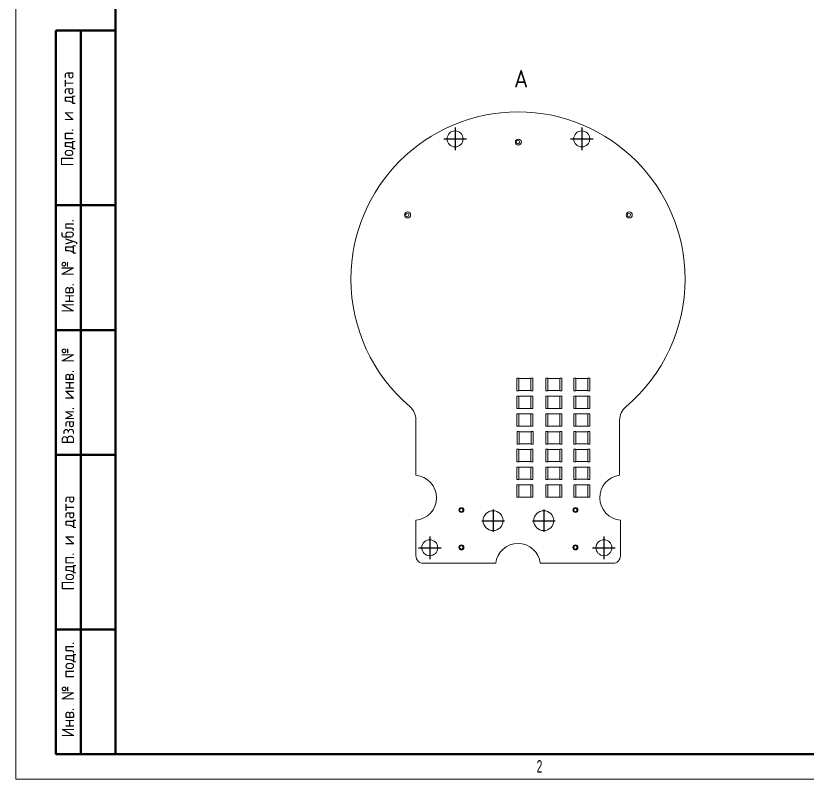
# Model space of a CAD drawing. Header units: millimetres. Extents: x 0 to 420, y 0 to 297.
# Drawn here: x 0 to 158.6, y 0 to 153 of the extents above; entities that cross this region are included whole.
import ezdxf

# ---------------------------------------------------------------- set-up
doc = ezdxf.new("R2010")
doc.units = ezdxf.units.MM
doc.layers.add('ОСНОВНОЙ', color=7, linetype='Continuous', lineweight=25)
doc.styles.add('SLDTEXTSTYLE2', font='TXT', dxfattribs={"width": 0.605})
doc.styles.add('СПДС', font='isocpeur.ttf', dxfattribs={"width": 0.9})

# ---------------------------------------------------------------- blocks, each defined once
blk = doc.blocks.new('A$C58a2e230')
at = {"color": 0, "linetype": 'Continuous', "lineweight": 0, "extrusion": (0, 0, -1)}
for p, q in [((-149.28, -90.95), (-149.68, -90.95)), ((-149.68, -90.99), (-149.68, -90.95)), ((-149.68, -90.99), (-149.68, -93.41)), ((-149.28, -90.99), (-149.28, -90.95)), ((-146.88, -90.99), (-149.28, -90.99)), ((-149.28, -90.99), (-149.28, -93.41)), ((-146.48, -90.95), (-146.88, -90.95)), ((-146.88, -90.99), (-146.88, -90.95)), ((-146.88, -90.99), (-146.88, -93.41)), ((-146.48, -90.99), (-146.48, -90.95)), ((-146.48, -90.99), (-146.48, -93.41)), ((-143.84, -90.99), (-143.84, -90.95)), ((-143.84, -90.95), (-143.44, -90.95)), ((-143.84, -93.41), (-143.84, -90.99)), ((-143.44, -90.99), (-143.44, -90.95)), ((-143.44, -93.41), (-143.44, -90.99)), ((-143.44, -90.99), (-141.04, -90.99)), ((-141.04, -90.99), (-141.04, -90.95)), ((-141.04, -90.95), (-140.64, -90.95)), ((-141.04, -93.41), (-141.04, -90.99)), ((-140.64, -90.99), (-140.64, -90.95)), ((-140.64, -93.41), (-140.64, -90.99)), ((-137.85, -90.95), (-138.25, -90.95)), ((-138.25, -90.99), (-138.25, -90.95)), ((-138.25, -90.99), (-138.25, -93.41)), ((-137.85, -90.99), (-137.85, -90.95)), ((-135.45, -90.99), (-137.85, -90.99)), ((-137.85, -90.99), (-137.85, -93.41)), ((-135.05, -90.95), (-135.45, -90.95)), ((-135.45, -90.99), (-135.45, -90.95)), ((-135.45, -90.99), (-135.45, -93.41)), ((-135.05, -90.99), (-135.05, -90.95)), ((-135.05, -90.99), (-135.05, -93.41)), ((-149.68, -93.41), (-149.68, -93.45)), ((-149.28, -93.45), (-149.68, -93.45)), ((-146.88, -93.41), (-149.28, -93.41)), ((-149.28, -93.41), (-149.28, -93.45)), ((-146.88, -93.41), (-146.88, -93.45)), ((-146.48, -93.45), (-146.88, -93.45)), ((-146.48, -93.41), (-146.48, -93.45)), ((-143.84, -93.41), (-143.84, -93.45)), ((-143.84, -93.45), (-143.44, -93.45)), ((-143.44, -93.41), (-143.44, -93.45)), ((-143.44, -93.41), (-141.04, -93.41)), ((-141.04, -93.41), (-141.04, -93.45)), ((-141.04, -93.45), (-140.64, -93.45)), ((-140.64, -93.41), (-140.64, -93.45)), ((-138.25, -93.41), (-138.25, -93.45)), ((-137.85, -93.45), (-138.25, -93.45)), ((-135.45, -93.41), (-137.85, -93.41)), ((-137.85, -93.41), (-137.85, -93.45)), ((-135.45, -93.41), (-135.45, -93.45)), ((-135.05, -93.45), (-135.45, -93.45)), ((-135.05, -93.41), (-135.05, -93.45)), ((-149.28, -94.51), (-149.68, -94.51)), ((-149.68, -94.55), (-149.68, -94.51)), ((-149.68, -94.55), (-149.68, -96.97)), ((-149.28, -94.55), (-149.28, -94.51)), ((-146.88, -94.55), (-149.28, -94.55)), ((-149.28, -94.55), (-149.28, -96.97)), ((-146.48, -94.51), (-146.88, -94.51)), ((-146.88, -94.55), (-146.88, -94.51)), ((-146.88, -94.55), (-146.88, -96.97)), ((-146.48, -94.55), (-146.48, -94.51)), ((-146.48, -94.55), (-146.48, -96.97)), ((-143.84, -94.55), (-143.84, -94.51)), ((-143.84, -94.51), (-143.44, -94.51)), ((-143.84, -96.97), (-143.84, -94.55)), ((-143.44, -94.55), (-143.44, -94.51)), ((-143.44, -96.97), (-143.44, -94.55)), ((-143.44, -94.55), (-141.04, -94.55)), ((-141.04, -94.55), (-141.04, -94.51)), ((-141.04, -94.51), (-140.64, -94.51)), ((-141.04, -96.97), (-141.04, -94.55)), ((-140.64, -94.55), (-140.64, -94.51)), ((-140.64, -96.97), (-140.64, -94.55)), ((-137.85, -94.51), (-138.25, -94.51)), ((-138.25, -94.55), (-138.25, -94.51)), ((-138.25, -94.55), (-138.25, -96.97)), ((-137.85, -94.55), (-137.85, -94.51)), ((-135.45, -94.55), (-137.85, -94.55)), ((-137.85, -94.55), (-137.85, -96.97)), ((-135.05, -94.51), (-135.45, -94.51)), ((-135.45, -94.55), (-135.45, -94.51)), ((-135.45, -94.55), (-135.45, -96.97)), ((-135.05, -94.55), (-135.05, -94.51)), ((-135.05, -94.55), (-135.05, -96.97)), ((-149.68, -96.97), (-149.68, -97.01)), ((-149.28, -97.01), (-149.68, -97.01)), ((-149.28, -98.06), (-149.68, -98.06)), ((-149.68, -98.1), (-149.68, -98.06)), ((-149.68, -98.1), (-149.68, -100.52)), ((-146.88, -96.97), (-149.28, -96.97)), ((-149.28, -96.97), (-149.28, -97.01)), ((-149.28, -98.1), (-149.28, -98.06)), ((-146.88, -98.1), (-149.28, -98.1)), ((-149.28, -98.1), (-149.28, -100.52)), ((-146.88, -96.97), (-146.88, -97.01)), ((-146.48, -97.01), (-146.88, -97.01)), ((-146.48, -98.06), (-146.88, -98.06)), ((-146.88, -98.1), (-146.88, -98.06)), ((-146.88, -98.1), (-146.88, -100.52)), ((-146.48, -96.97), (-146.48, -97.01)), ((-146.48, -98.1), (-146.48, -98.06)), ((-146.48, -98.1), (-146.48, -100.52)), ((-143.84, -96.97), (-143.84, -97.01)), ((-143.84, -97.01), (-143.44, -97.01)), ((-143.84, -98.1), (-143.84, -98.06)), ((-143.84, -98.06), (-143.44, -98.06)), ((-143.84, -100.52), (-143.84, -98.1)), ((-143.44, -96.97), (-143.44, -97.01)), ((-143.44, -96.97), (-141.04, -96.97)), ((-143.44, -98.1), (-143.44, -98.06)), ((-143.44, -100.52), (-143.44, -98.1)), ((-143.44, -98.1), (-141.04, -98.1)), ((-141.04, -96.97), (-141.04, -97.01)), ((-141.04, -97.01), (-140.64, -97.01)), ((-141.04, -98.1), (-141.04, -98.06)), ((-141.04, -98.06), (-140.64, -98.06)), ((-141.04, -100.52), (-141.04, -98.1)), ((-140.64, -96.97), (-140.64, -97.01)), ((-140.64, -98.1), (-140.64, -98.06)), ((-140.64, -100.52), (-140.64, -98.1)), ((-138.25, -96.97), (-138.25, -97.01)), ((-137.85, -97.01), (-138.25, -97.01)), ((-137.85, -98.06), (-138.25, -98.06)), ((-138.25, -98.1), (-138.25, -98.06)), ((-138.25, -98.1), (-138.25, -100.52)), ((-135.45, -96.97), (-137.85, -96.97)), ((-137.85, -96.97), (-137.85, -97.01)), ((-137.85, -98.1), (-137.85, -98.06)), ((-135.45, -98.1), (-137.85, -98.1)), ((-137.85, -98.1), (-137.85, -100.52)), ((-135.45, -96.97), (-135.45, -97.01)), ((-135.05, -97.01), (-135.45, -97.01)), ((-135.05, -98.06), (-135.45, -98.06)), ((-135.45, -98.1), (-135.45, -98.06)), ((-135.45, -98.1), (-135.45, -100.52)), ((-135.05, -96.97), (-135.05, -97.01)), ((-135.05, -98.1), (-135.05, -98.06)), ((-135.05, -98.1), (-135.05, -100.52)), ((-169.93, -99.25), (-169.93, -110.39)), ((-129.09, -110.38), (-129.09, -99.36)), ((-149.68, -100.52), (-149.68, -100.56)), ((-149.28, -100.56), (-149.68, -100.56)), ((-146.88, -100.52), (-149.28, -100.52)), ((-149.28, -100.52), (-149.28, -100.56)), ((-146.88, -100.52), (-146.88, -100.56)), ((-146.48, -100.56), (-146.88, -100.56)), ((-146.48, -100.52), (-146.48, -100.56)), ((-143.84, -100.52), (-143.84, -100.56)), ((-143.84, -100.56), (-143.44, -100.56)), ((-143.44, -100.52), (-143.44, -100.56)), ((-143.44, -100.52), (-141.04, -100.52)), ((-141.04, -100.52), (-141.04, -100.56)), ((-141.04, -100.56), (-140.64, -100.56)), ((-140.64, -100.52), (-140.64, -100.56)), ((-138.25, -100.52), (-138.25, -100.56)), ((-137.85, -100.56), (-138.25, -100.56)), ((-135.45, -100.52), (-137.85, -100.52)), ((-137.85, -100.52), (-137.85, -100.56)), ((-135.45, -100.52), (-135.45, -100.56)), ((-135.05, -100.56), (-135.45, -100.56)), ((-135.05, -100.52), (-135.05, -100.56)), ((-149.24, -101.62), (-149.64, -101.62)), ((-149.64, -101.66), (-149.64, -101.62)), ((-149.64, -101.66), (-149.64, -104.08)), ((-149.24, -101.66), (-149.24, -101.62)), ((-146.84, -101.66), (-149.24, -101.66)), ((-149.24, -101.66), (-149.24, -104.08)), ((-146.44, -101.62), (-146.84, -101.62)), ((-146.84, -101.66), (-146.84, -101.62)), ((-146.84, -101.66), (-146.84, -104.08)), ((-146.44, -101.66), (-146.44, -101.62)), ((-146.44, -101.66), (-146.44, -104.08)), ((-143.84, -101.66), (-143.84, -101.62)), ((-143.84, -101.62), (-143.44, -101.62)), ((-143.84, -104.08), (-143.84, -101.66)), ((-143.44, -101.66), (-143.44, -101.62)), ((-143.44, -104.08), (-143.44, -101.66)), ((-143.44, -101.66), (-141.04, -101.66)), ((-141.04, -101.66), (-141.04, -101.62)), ((-141.04, -101.62), (-140.64, -101.62)), ((-141.04, -104.08), (-141.04, -101.66)), ((-140.64, -101.66), (-140.64, -101.62)), ((-140.64, -104.08), (-140.64, -101.66)), ((-137.85, -101.62), (-138.25, -101.62)), ((-138.25, -101.66), (-138.25, -101.62)), ((-138.25, -101.66), (-138.25, -104.08)), ((-137.85, -101.66), (-137.85, -101.62)), ((-135.45, -101.66), (-137.85, -101.66)), ((-137.85, -101.66), (-137.85, -104.08)), ((-135.05, -101.62), (-135.45, -101.62)), ((-135.45, -101.66), (-135.45, -101.62)), ((-135.45, -101.66), (-135.45, -104.08)), ((-135.05, -101.66), (-135.05, -101.62)), ((-135.05, -101.66), (-135.05, -104.08)), ((-149.64, -104.08), (-149.64, -104.12)), ((-149.24, -104.12), (-149.64, -104.12)), ((-146.84, -104.08), (-149.24, -104.08)), ((-149.24, -104.08), (-149.24, -104.12)), ((-146.84, -104.08), (-146.84, -104.12)), ((-146.44, -104.12), (-146.84, -104.12)), ((-146.44, -104.08), (-146.44, -104.12)), ((-143.84, -104.08), (-143.84, -104.12)), ((-143.84, -104.12), (-143.44, -104.12)), ((-143.44, -104.08), (-143.44, -104.12)), ((-143.44, -104.08), (-141.04, -104.08)), ((-141.04, -104.08), (-141.04, -104.12)), ((-141.04, -104.12), (-140.64, -104.12)), ((-140.64, -104.08), (-140.64, -104.12)), ((-138.25, -104.08), (-138.25, -104.12)), ((-137.85, -104.12), (-138.25, -104.12)), ((-135.45, -104.08), (-137.85, -104.08)), ((-137.85, -104.08), (-137.85, -104.12)), ((-135.45, -104.08), (-135.45, -104.12)), ((-135.05, -104.12), (-135.45, -104.12)), ((-135.05, -104.08), (-135.05, -104.12)), ((-149.28, -105.18), (-149.68, -105.18)), ((-149.68, -105.22), (-149.68, -105.18)), ((-149.68, -105.22), (-149.68, -107.64)), ((-149.28, -105.22), (-149.28, -105.18)), ((-146.88, -105.22), (-149.28, -105.22)), ((-149.28, -105.22), (-149.28, -107.64)), ((-146.48, -105.18), (-146.88, -105.18)), ((-146.88, -105.22), (-146.88, -105.18)), ((-146.88, -105.22), (-146.88, -107.64)), ((-146.48, -105.22), (-146.48, -105.18)), ((-146.48, -105.22), (-146.48, -107.64)), ((-143.88, -105.22), (-143.88, -105.18)), ((-143.88, -105.18), (-143.48, -105.18)), ((-143.88, -107.64), (-143.88, -105.22)), ((-143.48, -105.22), (-143.48, -105.18)), ((-143.48, -107.64), (-143.48, -105.22)), ((-143.48, -105.22), (-141.08, -105.22)), ((-141.08, -105.22), (-141.08, -105.18)), ((-141.08, -105.18), (-140.68, -105.18)), ((-141.08, -107.64), (-141.08, -105.22)), ((-140.68, -105.22), (-140.68, -105.18)), ((-140.68, -107.64), (-140.68, -105.22)), ((-137.85, -105.18), (-138.25, -105.18)), ((-138.25, -105.22), (-138.25, -105.18)), ((-138.25, -105.22), (-138.25, -107.64)), ((-137.85, -105.22), (-137.85, -105.18)), ((-135.45, -105.22), (-137.85, -105.22)), ((-137.85, -105.22), (-137.85, -107.64)), ((-135.05, -105.18), (-135.45, -105.18)), ((-135.45, -105.22), (-135.45, -105.18)), ((-135.45, -105.22), (-135.45, -107.64)), ((-135.05, -105.22), (-135.05, -105.18)), ((-135.05, -105.22), (-135.05, -107.64)), ((-149.68, -107.64), (-149.68, -107.68)), ((-149.28, -107.68), (-149.68, -107.68)), ((-146.88, -107.64), (-149.28, -107.64)), ((-149.28, -107.64), (-149.28, -107.68)), ((-146.88, -107.64), (-146.88, -107.68)), ((-146.48, -107.68), (-146.88, -107.68)), ((-146.48, -107.64), (-146.48, -107.68)), ((-143.88, -107.64), (-143.88, -107.68)), ((-143.88, -107.68), (-143.48, -107.68)), ((-143.48, -107.64), (-143.48, -107.68)), ((-143.48, -107.64), (-141.08, -107.64)), ((-141.08, -107.64), (-141.08, -107.68)), ((-141.08, -107.68), (-140.68, -107.68)), ((-140.68, -107.64), (-140.68, -107.68)), ((-138.25, -107.64), (-138.25, -107.68)), ((-137.85, -107.68), (-138.25, -107.68)), ((-135.45, -107.64), (-137.85, -107.64)), ((-137.85, -107.64), (-137.85, -107.68)), ((-135.45, -107.64), (-135.45, -107.68)), ((-135.05, -107.68), (-135.45, -107.68)), ((-135.05, -107.64), (-135.05, -107.68)), ((-149.28, -108.73), (-149.68, -108.73)), ((-149.68, -108.77), (-149.68, -108.73)), ((-149.68, -108.77), (-149.68, -111.19)), ((-149.28, -108.77), (-149.28, -108.73)), ((-146.88, -108.77), (-149.28, -108.77)), ((-149.28, -108.77), (-149.28, -111.19)), ((-146.48, -108.73), (-146.88, -108.73)), ((-146.88, -108.77), (-146.88, -108.73)), ((-146.88, -108.77), (-146.88, -111.19)), ((-146.48, -108.77), (-146.48, -108.73)), ((-146.48, -108.77), (-146.48, -111.19)), ((-143.88, -108.77), (-143.88, -108.73)), ((-143.88, -108.73), (-143.48, -108.73)), ((-143.88, -111.19), (-143.88, -108.77)), ((-143.48, -108.77), (-143.48, -108.73)), ((-143.48, -111.19), (-143.48, -108.77)), ((-143.48, -108.77), (-141.08, -108.77)), ((-141.08, -108.77), (-141.08, -108.73)), ((-141.08, -108.73), (-140.68, -108.73)), ((-141.08, -111.19), (-141.08, -108.77)), ((-140.68, -108.77), (-140.68, -108.73)), ((-140.68, -111.19), (-140.68, -108.77)), ((-137.85, -108.73), (-138.25, -108.73)), ((-138.25, -108.77), (-138.25, -108.73)), ((-138.25, -108.77), (-138.25, -111.19)), ((-137.85, -108.77), (-137.85, -108.73)), ((-135.45, -108.77), (-137.85, -108.77)), ((-137.85, -108.77), (-137.85, -111.19)), ((-135.05, -108.73), (-135.45, -108.73)), ((-135.45, -108.77), (-135.45, -108.73)), ((-135.45, -108.77), (-135.45, -111.19)), ((-135.05, -108.77), (-135.05, -108.73)), ((-135.05, -108.77), (-135.05, -111.19)), ((-149.68, -111.19), (-149.68, -111.23)), ((-149.28, -111.23), (-149.68, -111.23)), ((-149.28, -112.29), (-149.68, -112.29)), ((-149.68, -112.33), (-149.68, -112.29)), ((-149.68, -112.33), (-149.68, -114.75)), ((-146.88, -111.19), (-149.28, -111.19)), ((-149.28, -111.19), (-149.28, -111.23)), ((-149.28, -112.33), (-149.28, -112.29)), ((-146.88, -112.33), (-149.28, -112.33)), ((-149.28, -112.33), (-149.28, -114.75)), ((-146.88, -111.19), (-146.88, -111.23)), ((-146.48, -111.23), (-146.88, -111.23)), ((-146.48, -112.29), (-146.88, -112.29)), ((-146.88, -112.33), (-146.88, -112.29)), ((-146.88, -112.33), (-146.88, -114.75)), ((-146.48, -111.19), (-146.48, -111.23)), ((-146.48, -112.33), (-146.48, -112.29)), ((-146.48, -112.33), (-146.48, -114.75)), ((-143.88, -111.19), (-143.88, -111.23)), ((-143.88, -111.23), (-143.48, -111.23)), ((-143.84, -112.33), (-143.84, -112.29)), ((-143.84, -112.29), (-143.44, -112.29)), ((-143.84, -114.75), (-143.84, -112.33)), ((-143.48, -111.19), (-143.48, -111.23)), ((-143.48, -111.19), (-141.08, -111.19)), ((-143.44, -112.33), (-143.44, -112.29)), ((-143.44, -114.75), (-143.44, -112.33)), ((-143.44, -112.33), (-141.04, -112.33)), ((-141.08, -111.19), (-141.08, -111.23)), ((-141.08, -111.23), (-140.68, -111.23)), ((-141.04, -112.33), (-141.04, -112.29)), ((-141.04, -112.29), (-140.64, -112.29)), ((-141.04, -114.75), (-141.04, -112.33)), ((-140.68, -111.19), (-140.68, -111.23)), ((-140.64, -112.33), (-140.64, -112.29)), ((-140.64, -114.75), (-140.64, -112.33)), ((-138.25, -111.19), (-138.25, -111.23)), ((-137.85, -111.23), (-138.25, -111.23)), ((-137.85, -112.29), (-138.25, -112.29)), ((-138.25, -112.33), (-138.25, -112.29)), ((-138.25, -112.33), (-138.25, -114.75)), ((-135.45, -111.19), (-137.85, -111.19)), ((-137.85, -111.19), (-137.85, -111.23)), ((-137.85, -112.33), (-137.85, -112.29)), ((-135.45, -112.33), (-137.85, -112.33)), ((-137.85, -112.33), (-137.85, -114.75)), ((-135.45, -111.19), (-135.45, -111.23)), ((-135.05, -111.23), (-135.45, -111.23)), ((-135.05, -112.29), (-135.45, -112.29)), ((-135.45, -112.33), (-135.45, -112.29)), ((-135.45, -112.33), (-135.45, -114.75)), ((-135.05, -111.19), (-135.05, -111.23)), ((-135.05, -112.33), (-135.05, -112.29)), ((-135.05, -112.33), (-135.05, -114.75)), ((-149.68, -114.75), (-149.68, -114.79)), ((-149.28, -114.79), (-149.68, -114.79)), ((-146.88, -114.75), (-149.28, -114.75)), ((-149.28, -114.75), (-149.28, -114.79)), ((-146.88, -114.75), (-146.88, -114.79)), ((-146.48, -114.79), (-146.88, -114.79)), ((-146.48, -114.75), (-146.48, -114.79)), ((-143.84, -114.75), (-143.84, -114.79)), ((-143.84, -114.79), (-143.44, -114.79)), ((-143.44, -114.75), (-143.44, -114.79)), ((-143.44, -114.75), (-141.04, -114.75)), ((-141.04, -114.75), (-141.04, -114.79)), ((-141.04, -114.79), (-140.64, -114.79)), ((-140.64, -114.75), (-140.64, -114.79)), ((-138.25, -114.75), (-138.25, -114.79)), ((-137.85, -114.79), (-138.25, -114.79)), ((-135.45, -114.75), (-137.85, -114.75)), ((-137.85, -114.75), (-137.85, -114.79)), ((-135.45, -114.75), (-135.45, -114.79)), ((-135.05, -114.79), (-135.45, -114.79)), ((-135.05, -114.75), (-135.05, -114.79)), ((-161.15, -117.34), (-161.15, -117.43)), ((-160.45, -117.43), (-160.45, -117.34)), ((-138.29, -117.34), (-138.29, -117.43)), ((-137.59, -117.43), (-137.59, -117.34)), ((-161.15, -117.7), (-161.15, -117.43)), ((-160.45, -117.7), (-160.45, -117.43)), ((-138.29, -117.7), (-138.29, -117.43)), ((-137.59, -117.7), (-137.59, -117.43)), ((-169.93, -119.39), (-169.93, -126.53)), ((-128.93, -126.53), (-128.93, -119.37)), ((-161.15, -124.48), (-161.15, -124.74)), ((-161.15, -124.74), (-161.15, -124.84)), ((-160.45, -124.48), (-160.45, -124.74)), ((-160.45, -124.84), (-160.45, -124.74)), ((-138.29, -124.48), (-138.29, -124.74)), ((-138.29, -124.74), (-138.29, -124.84)), ((-137.59, -124.48), (-137.59, -124.74)), ((-137.59, -124.84), (-137.59, -124.74)), ((-168.43, -128.03), (-153.92, -128.02)), ((-144.98, -128.02), (-130.43, -128.03))]:
    blk.add_line(p, q, dxfattribs=at)
for centre, radius in [((162.07, -42.98), 1.6), ((136.67, -42.98), 1.6), ((149.37, -43.62), 0.6), ((171.59, -58.22), 0.6), ((127.14, -58.22), 0.6), ((160.8, -117.34), 0.5), ((160.8, -117.34), 0.35), ((137.94, -117.34), 0.5), ((137.94, -117.34), 0.35), ((154.45, -119.48), 2), ((144.29, -119.48), 2), ((167.15, -124.9), 1.6), ((132.22, -124.9), 1.6), ((160.8, -124.84), 0.5), ((160.8, -124.84), 0.35), ((137.94, -124.84), 0.5), ((137.94, -124.84), 0.35)]:
    blk.add_circle(centre, radius, dxfattribs=at)
for centre, radius, start, end in [((149.45, -71.07), 33.5, 0, 180), ((149.43, -43.62), 0.325, 0, 180), ((149.43, -43.62), 0.325, 180, 0), ((171.65, -58.22), 0.325, 0, 180), ((171.65, -58.22), 0.325, 180, 0), ((127.2, -58.22), 0.325, 0, 180), ((127.2, -58.22), 0.325, 180, 0), ((149.45, -71.07), 33.5, 310.393, 360), ((149.45, -71.07), 33.5, 180, 229.8447), ((173.43, -99.25), 3.5, 130.3932, 179.9998), ((125.58, -99.35), 3.5, 359.9737, 49.792), ((170.32, -114.89), 4.52, 94.9524, 265.0476), ((128.54, -114.87), 4.52, 274.8762, 83.0596), ((159.23, -121.09), 4.06, 60.3239, 61.9158), ((162.36, -121.09), 4.06, 118.0842, 119.6761), ((136.37, -121.09), 4.06, 60.3239, 61.9158), ((139.5, -121.09), 4.06, 118.0842, 119.6761), ((159.23, -121.09), 4.06, 298.0842, 299.6761), ((162.36, -121.09), 4.06, 240.3239, 241.9158), ((149.45, -128.53), 4.5, 6.4026, 173.582), ((136.37, -121.09), 4.06, 298.0842, 299.6761), ((139.5, -121.09), 4.06, 240.3239, 241.9158), ((168.43, -126.53), 1.5, 269.9998, 0.0002), ((130.43, -126.53), 1.5, 179.9996, 270.0004)]:
    blk.add_arc(centre, radius, start, end, dxfattribs=at)

msp = doc.modelspace()

# ---------------------------------------------------------------- linework, layer by layer
at = {"color": 7, "linetype": 'Continuous', "lineweight": 18}
for p, q in [((0, 297), (0, 0)), ((0, 0), (420, 0))]:
    msp.add_line(p, q, dxfattribs=at)
at = {"color": 7, "linetype": 'Continuous', "lineweight": 50}
for p, q in [((20, 292), (20, 5)), ((20, 292), (20, 5)), ((8, 5), (8, 150)), ((8, 150), (20, 150)), ((13, 5), (13, 150)), ((20, 115), (8, 115)), ((20, 90), (8, 90)), ((20, 65), (8, 65)), ((8, 30), (20, 30)), ((8, 5), (20, 5)), ((20, 5), (415, 5))]:
    msp.add_line(p, q, dxfattribs=at)
for p, q in [((88.059, 130.566), (88.059, 128.3)), ((113.459, 130.566), (113.459, 128.3)), ((85.793, 128.3), (88.059, 128.3)), ((88.059, 128.3), (90.325, 128.3)), ((88.059, 128.3), (88.059, 126.034)), ((111.193, 128.3), (113.459, 128.3)), ((113.459, 128.3), (115.725, 128.3)), ((113.459, 128.3), (113.459, 126.034)), ((95.679, 54.066), (95.679, 51.8)), ((105.839, 54.066), (105.839, 51.8)), ((93.413, 51.8), (95.679, 51.8)), ((95.679, 51.8), (97.945, 51.8)), ((95.679, 51.8), (95.679, 49.534)), ((103.573, 51.8), (105.839, 51.8)), ((105.839, 51.8), (108.105, 51.8)), ((105.839, 51.8), (105.839, 49.534)), ((82.979, 48.651), (82.979, 46.385)), ((117.904, 48.651), (117.904, 46.385)), ((80.713, 46.385), (82.979, 46.385)), ((82.979, 46.385), (85.245, 46.385)), ((82.979, 46.385), (82.979, 44.119)), ((115.638, 46.385), (117.904, 46.385)), ((117.904, 46.385), (120.17, 46.385)), ((117.904, 46.385), (117.904, 44.119))]:
    msp.add_line(p, q)
at = {"layer": 'ОСНОВНОЙ', "linetype": 'Continuous', "lineweight": 18}
for p, q in [((20, 5), (20, 292)), ((19.999, 148.5), (20.001, 148.5)), ((415, 5), (20, 5))]:
    msp.add_line(p, q, dxfattribs=at)

# ---------------------------------------------------------------- block references
msp.add_blockref('A$C58a2e230', (250.126, 171.283))

# ---------------------------------------------------------------- texts
at = {"color": 7, "linetype": 'Continuous', "lineweight": 0, "char_height": 2.5, "attachment_point": 2, "rotation": 90, "style": 'СПДС'}
for s, insert in [('Подп. и дата', (9.054, 132.313)), ('Инв. № дубл.', (9.145, 102.861)), ('Взам. инв. №', (9.174, 76.822)), ('Подп. и дата', (9.197, 47.324)), ('Инв. № подл.', (9.198, 17.964))]:
    msp.add_mtext(s, dxfattribs=dict(at, insert=insert))
at = {"insert": (99.875, 142.112), "char_height": 3.5, "attachment_point": 1, "style": 'СПДС'}
msp.add_mtext_dynamic_manual_height_columns('А', width=12.07747, gutter_width=17.5, heights=[0], dxfattribs=at)
at = {"layer": 'ОСНОВНОЙ', "insert": (104.983, 3.823), "char_height": 2.5, "attachment_point": 2, "style": 'SLDTEXTSTYLE2'}
msp.add_mtext('2', dxfattribs=at)

doc.saveas('drawing.dxf')
